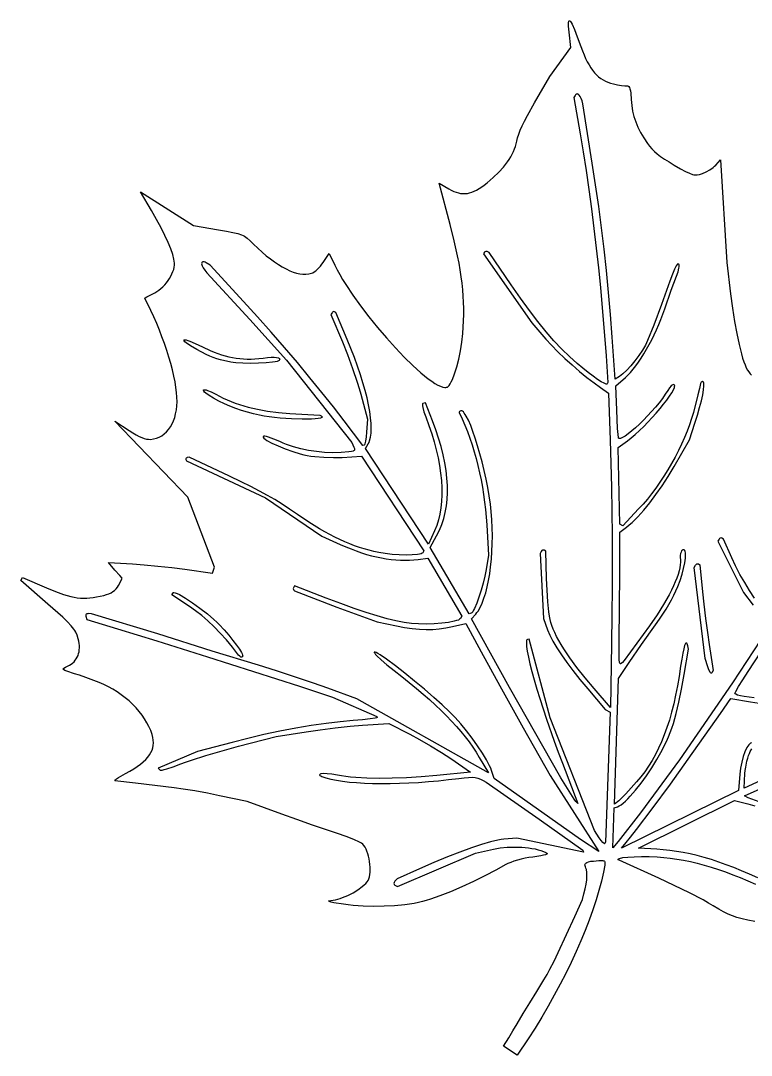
# Model space of a CAD drawing. Header units: millimetres. Extents: x 0.4 to 11.6, y 0.5 to 5.4.
# Drawn here: x 4.739 to 6.447, y 2.946 to 5.367 of the extents above; entities that cross this region are included whole.
import ezdxf

# ---------------------------------------------------------------- set-up
doc = ezdxf.new("R2010")
doc.units = ezdxf.units.MM
doc.header["$MEASUREMENT"] = 0

msp = doc.modelspace()

# ---------------------------------------------------------------- linework, layer by layer
at = {"flags": 128}
for points in [[(4.983522, 3.605369), (4.993658, 3.611058), (5.002881, 3.61663), (5.011208, 3.622112), (5.018656, 3.627529), (5.025243, 3.632906), (5.030988, 3.63827), (5.035906, 3.643645), (5.040016, 3.649058), (5.043334, 3.654534), (5.04588, 3.660099), (5.047669, 3.665779), (5.04872, 3.671598), (5.049051, 3.677583), (5.048677, 3.68376), (5.047618, 3.690153), (5.04589, 3.696789), (5.042668, 3.706059), (5.038668, 3.715287), (5.033927, 3.724434), (5.028486, 3.733463), (5.022382, 3.742335), (5.015654, 3.751012), (5.00834, 3.759456), (5.00048, 3.767629), (4.992112, 3.775492), (4.983274, 3.783007), (4.974006, 3.790137), (4.964346, 3.796843), (4.954332, 3.803086), (4.944003, 3.808829), (4.933399, 3.814033), (4.922556, 3.818661), (4.890922, 3.830491), (4.87618, 3.835591), (4.864687, 3.839247), (4.846691, 3.844813), (4.841567, 3.846862), (4.838811, 3.848652), (4.838268, 3.849503), (4.838257, 3.850353), (4.838755, 3.851225), (4.839742, 3.852139), (4.843105, 3.85418), (4.848182, 3.85665), (4.852498, 3.858889), (4.856466, 3.861415), (4.860079, 3.864216), (4.863336, 3.867282), (4.86623, 3.870602), (4.868759, 3.874166), (4.870919, 3.877964), (4.872704, 3.881984), (4.874112, 3.886217), (4.875137, 3.890651), (4.875777, 3.895276), (4.876026, 3.900082), (4.875881, 3.905058), (4.875338, 3.910193), (4.874392, 3.915477), (4.87304, 3.9209), (4.870437, 3.929175), (4.867297, 3.936555), (4.865331, 3.940134), (4.862995, 3.943757), (4.856905, 3.951499), (4.848402, 3.960496), (4.836861, 3.971467), (4.802162, 4.002199), (4.738672, 4.057454), (4.742635, 4.064318), (4.798927, 4.039946), (4.820173, 4.031152), (4.838836, 4.024417), (4.847401, 4.021795), (4.855564, 4.019656), (4.863405, 4.01799), (4.871005, 4.016785), (4.878445, 4.016032), (4.885807, 4.01572), (4.893171, 4.015838), (4.900619, 4.016376), (4.90823, 4.017324), (4.916087, 4.01867), (4.932861, 4.022516), (4.939355, 4.024386), (4.945059, 4.026435), (4.950059, 4.028717), (4.95444, 4.031291), (4.958288, 4.034212), (4.961687, 4.037539), (4.964723, 4.041327), (4.967481, 4.045634), (4.973902, 4.057587), (4.975584, 4.061402), (4.97588, 4.063016), (4.970493, 4.068839), (4.959203, 4.081741), (4.94371, 4.099683), (5.000316, 4.096266), (5.027445, 4.094213), (5.059466, 4.091153), (5.09238, 4.087496), (5.122189, 4.083659), (5.187457, 4.074469), (5.191603, 4.088048), (5.1293, 4.252519), (4.958553, 4.429644), (4.992021, 4.408089), (5.000871, 4.402535), (5.008697, 4.397952), (5.015648, 4.394281), (5.021871, 4.391461), (5.027512, 4.389432), (5.03272, 4.388134), (5.037641, 4.387507), (5.042422, 4.387491), (5.049526, 4.388347), (5.0563, 4.390072), (5.062721, 4.39263), (5.068768, 4.395988), (5.074419, 4.400108), (5.079652, 4.404957), (5.084444, 4.410499), (5.088774, 4.4167), (5.09262, 4.423524), (5.095959, 4.430936), (5.09877, 4.438901), (5.10103, 4.447384), (5.102719, 4.45635), (5.103812, 4.465763), (5.10429, 4.47559), (5.104129, 4.485795), (5.103279, 4.496803), (5.101738, 4.508821), (5.099543, 4.52173), (5.096734, 4.535414), (5.093348, 4.549753), (5.089423, 4.564631), (5.084998, 4.57993), (5.080111, 4.595533), (5.0748, 4.61132), (5.069103, 4.627176), (5.063059, 4.642981), (5.056706, 4.658619), (5.050083, 4.673972), (5.043226, 4.688922), (5.036175, 4.703351), (5.028968, 4.717142), (5.029151, 4.717712), (5.03009, 4.718579), (5.033935, 4.72103), (5.039901, 4.724152), (5.047382, 4.727601), (5.052332, 4.730046), (5.057231, 4.733023), (5.062038, 4.736476), (5.066715, 4.74035), (5.071222, 4.74459), (5.075521, 4.749142), (5.079572, 4.753948), (5.083337, 4.758956), (5.086775, 4.764108), (5.089848, 4.769351), (5.092516, 4.774628), (5.094742, 4.779884), (5.096484, 4.785066), (5.097705, 4.790116), (5.098365, 4.79498), (5.098424, 4.799602), (5.097979, 4.80404), (5.09712, 4.808972), (5.094184, 4.820267), (5.08966, 4.833383), (5.083594, 4.848217), (5.076032, 4.864666), (5.067017, 4.882625), (5.056595, 4.901992), (5.044811, 4.922664), (5.019171, 4.966509), (5.142899, 4.887969), (5.201156, 4.877784), (5.220342, 4.874389), (5.235081, 4.871541), (5.246316, 4.868858), (5.254988, 4.865955), (5.258656, 4.864302), (5.262037, 4.86245), (5.268404, 4.857958), (5.275031, 4.852096), (5.282859, 4.844481), (5.293097, 4.834658), (5.30317, 4.825539), (5.313064, 4.817131), (5.322764, 4.809442), (5.332254, 4.802478), (5.34152, 4.796249), (5.350546, 4.790761), (5.359317, 4.786022), (5.367819, 4.782039), (5.376037, 4.778821), (5.383954, 4.776374), (5.391557, 4.774707), (5.398831, 4.773827), (5.405759, 4.773741), (5.412328, 4.774457), (5.418522, 4.775983), (5.421604, 4.77731), (5.425023, 4.779369), (5.428666, 4.782058), (5.432421, 4.785274), (5.436175, 4.788914), (5.439816, 4.792874), (5.44323, 4.797054), (5.446307, 4.801348), (5.460184, 4.822234), (5.473112, 4.795159), (5.478557, 4.784292), (5.484696, 4.773003), (5.491477, 4.761349), (5.498851, 4.749383), (5.515169, 4.724739), (5.533242, 4.699507), (5.55266, 4.674129), (5.573014, 4.649043), (5.593895, 4.624687), (5.614895, 4.601501), (5.635604, 4.579924), (5.655612, 4.560394), (5.674513, 4.543351), (5.683419, 4.535899), (5.691895, 4.529234), (5.699889, 4.523409), (5.70735, 4.518481), (5.714228, 4.514503), (5.72047, 4.511531), (5.726026, 4.50962), (5.730845, 4.508824), (5.732962, 4.508862), (5.734876, 4.509199), (5.736579, 4.509842), (5.738066, 4.510798), (5.740586, 4.513373), (5.743163, 4.51702), (5.745774, 4.521659), (5.748397, 4.527207), (5.753588, 4.54071), (5.758557, 4.556882), (5.763123, 4.575075), (5.767108, 4.594642), (5.770332, 4.614935), (5.772615, 4.635307), (5.773726, 4.650059), (5.774479, 4.664655), (5.774865, 4.679161), (5.774877, 4.693644), (5.774507, 4.70817), (5.773746, 4.722806), (5.772588, 4.737619), (5.771025, 4.752674), (5.769049, 4.768038), (5.766652, 4.783778), (5.763826, 4.799959), (5.760564, 4.81665), (5.7527, 4.851823), (5.742999, 4.889829), (5.716972, 4.986678), (5.739928, 4.973419), (5.745706, 4.970285), (5.751322, 4.967665), (5.756807, 4.965563), (5.762189, 4.963985), (5.767497, 4.962935), (5.772761, 4.962417), (5.778009, 4.962437), (5.783271, 4.962998), (5.788576, 4.964105), (5.793953, 4.965763), (5.799431, 4.967977), (5.80504, 4.970751), (5.810808, 4.974089), (5.816764, 4.977997), (5.822939, 4.982479), (5.829361, 4.987539), (5.843873, 4.999996), (5.856639, 5.012265), (5.867703, 5.024406), (5.872611, 5.030448), (5.877109, 5.036481), (5.881203, 5.042513), (5.884899, 5.048551), (5.888202, 5.054603), (5.891118, 5.060676), (5.893651, 5.066779), (5.895808, 5.072919), (5.897593, 5.079103), (5.899013, 5.085339), (5.900866, 5.093102), (5.90351, 5.101493), (5.907024, 5.110683), (5.911488, 5.120844), (5.916981, 5.132147), (5.923584, 5.144765), (5.940435, 5.17463), (5.97637, 5.23617), (6.025203, 5.30408), (6.021333, 5.34008), (6.020152, 5.354084), (6.020018, 5.359181), (6.020196, 5.363001), (6.02069, 5.365534), (6.021507, 5.366775), (6.022039, 5.366909), (6.022653, 5.366716), (6.024133, 5.365352), (6.025953, 5.362673), (6.028118, 5.358675), (6.033506, 5.34669), (6.040344, 5.329341), (6.048677, 5.306573), (6.05238, 5.296599), (6.056129, 5.287332), (6.059945, 5.278751), (6.063846, 5.270831), (6.067854, 5.26355), (6.071987, 5.256885), (6.076268, 5.250812), (6.080714, 5.245309), (6.085348, 5.240352), (6.090188, 5.235917), (6.095254, 5.231983), (6.100568, 5.228525), (6.106148, 5.225521), (6.112015, 5.222947), (6.11819, 5.220781), (6.124692, 5.218999), (6.134715, 5.216856), (6.144149, 5.215298), (6.151934, 5.214472), (6.157008, 5.214525), (6.158977, 5.214338), (6.160721, 5.213094), (6.162245, 5.210779), (6.163553, 5.207375), (6.16465, 5.202867), (6.165542, 5.197239), (6.166729, 5.182557), (6.167842, 5.168698), (6.169884, 5.155406), (6.172906, 5.142543), (6.176957, 5.129971), (6.18209, 5.11755), (6.188355, 5.105143), (6.195803, 5.092611), (6.204485, 5.079816), (6.209584, 5.073114), (6.21495, 5.066938), (6.220844, 5.06108), (6.227525, 5.05533), (6.235255, 5.049478), (6.244293, 5.043315), (6.2549, 5.036632), (6.267336, 5.029218), (6.282085, 5.020663), (6.293567, 5.01427), (6.302486, 5.009829), (6.309544, 5.007133), (6.312595, 5.006372), (6.315444, 5.00597), (6.320888, 5.006132), (6.32658, 5.007409), (6.333222, 5.009593), (6.341917, 5.013298), (6.350653, 5.018171), (6.358414, 5.023578), (6.361611, 5.026284), (6.364184, 5.028886), (6.374938, 5.041123), (6.390267, 4.800845), (6.398958, 4.728136), (6.40333, 4.694639), (6.408133, 4.663445), (6.413283, 4.634924), (6.418693, 4.609449), (6.424277, 4.587388), (6.427108, 4.577755), (6.429951, 4.569115), (6.432794, 4.561515), (6.435627, 4.555), (6.438439, 4.549618), (6.44122, 4.545414), (6.444731, 4.540998), (6.44778, 4.537623)], [(6.485207, 3.942218), (6.403427, 3.817618), (6.279544, 3.637515), (6.188191, 3.513533), (6.135798, 3.446503), (6.123285, 3.43172), (6.126948, 3.5251), (6.134301, 3.527841), (6.138247, 3.529723), (6.142691, 3.532579), (6.147578, 3.536346), (6.152853, 3.540958), (6.158463, 3.546351), (6.164354, 3.552458), (6.176758, 3.566558), (6.189631, 3.582739), (6.202539, 3.600479), (6.215048, 3.619258), (6.226723, 3.638557), (6.23865, 3.660232), (6.243937, 3.670624), (6.248826, 3.680881), (6.253355, 3.691123), (6.257563, 3.701474), (6.261489, 3.712053), (6.265172, 3.722983), (6.268651, 3.734385), (6.271965, 3.74638), (6.278254, 3.772637), (6.28435, 3.802724), (6.290565, 3.837614), (6.30063, 3.896974), (6.298961, 3.904047), (6.29732, 3.909041), (6.296439, 3.910342), (6.29552, 3.91085), (6.294564, 3.91057), (6.293572, 3.909505), (6.291487, 3.905039), (6.289278, 3.897482), (6.286954, 3.886867), (6.284527, 3.873225), (6.282009, 3.856588), (6.278453, 3.833025), (6.274587, 3.810549), (6.270394, 3.789116), (6.265858, 3.768685), (6.260964, 3.749211), (6.255693, 3.730652), (6.25003, 3.712964), (6.243958, 3.696104), (6.237461, 3.68003), (6.230523, 3.664698), (6.223126, 3.650064), (6.215255, 3.636087), (6.206893, 3.622722), (6.198023, 3.609927), (6.18863, 3.597658), (6.178696, 3.585872), (6.153605, 3.558353), (6.143689, 3.548086), (6.137334, 3.542063), (6.127343, 3.533768), (6.136542, 3.828076), (6.162004, 3.865738), (6.190592, 3.907155), (6.223567, 3.953843), (6.232468, 3.966528), (6.240602, 3.978644), (6.248004, 3.990253), (6.254713, 4.001418), (6.260763, 4.012203), (6.266192, 4.022669), (6.271037, 4.032881), (6.275333, 4.042901), (6.280729, 4.057295), (6.285309, 4.071668), (6.288981, 4.085505), (6.291654, 4.098291), (6.293237, 4.109511), (6.293637, 4.118649), (6.293366, 4.122277), (6.292765, 4.125191), (6.291823, 4.127327), (6.290528, 4.128621), (6.289395, 4.129104), (6.2883, 4.129238), (6.287251, 4.129042), (6.286256, 4.128537), (6.28446, 4.126676), (6.282975, 4.123813), (6.281862, 4.120107), (6.281184, 4.115714), (6.281004, 4.110794), (6.281383, 4.105503), (6.281695, 4.099959), (6.281324, 4.093779), (6.28028, 4.086983), (6.278572, 4.079589), (6.276209, 4.071616), (6.2732, 4.063084), (6.269553, 4.054012), (6.265278, 4.044419), (6.260383, 4.034325), (6.254878, 4.023747), (6.242072, 4.001222), (6.226931, 3.976995), (6.209525, 3.951221), (6.150167, 3.870205), (6.145915, 3.865544), (6.142733, 3.862827), (6.141501, 3.862377), (6.140485, 3.862628), (6.13967, 3.863653), (6.139037, 3.865521), (6.138252, 3.872079), (6.137995, 3.882874), (6.138523, 3.919472), (6.139443, 3.992003), (6.139867, 4.076773), (6.139939, 4.17026), (6.155622, 4.182221), (6.161882, 4.187248), (6.168344, 4.192922), (6.174983, 4.199214), (6.181777, 4.206094), (6.195732, 4.221499), (6.210023, 4.2389), (6.224462, 4.258057), (6.238862, 4.278732), (6.253034, 4.300687), (6.266793, 4.323683), (6.302964, 4.386529), (6.315486, 4.424979), (6.321421, 4.44396), (6.326464, 4.461636), (6.330552, 4.477682), (6.333621, 4.491776), (6.335609, 4.503594), (6.336453, 4.512813), (6.336426, 4.516347), (6.33609, 4.519111), (6.335435, 4.521063), (6.334455, 4.522163), (6.333394, 4.522548), (6.332354, 4.522494), (6.331359, 4.522028), (6.330433, 4.521177), (6.328883, 4.518437), (6.327896, 4.514496), (6.326161, 4.506143), (6.322561, 4.491221), (6.311868, 4.450115), (6.307736, 4.435995), (6.30287, 4.421492), (6.297316, 4.406687), (6.291121, 4.391663), (6.284332, 4.376504), (6.276997, 4.361293), (6.269162, 4.346112), (6.260874, 4.331044), (6.25218, 4.316172), (6.243128, 4.30158), (6.233765, 4.287349), (6.224137, 4.273564), (6.214292, 4.260307), (6.204276, 4.247661), (6.194137, 4.235709), (6.183922, 4.224534), (6.146739, 4.185457), (6.140255, 4.189343), (6.136192, 4.368168), (6.157819, 4.383961), (6.166656, 4.390821), (6.176033, 4.398834), (6.185777, 4.407793), (6.195713, 4.417488), (6.20567, 4.42771), (6.215473, 4.438252), (6.224949, 4.448904), (6.233926, 4.459458), (6.242229, 4.469705), (6.249685, 4.479436), (6.256122, 4.488444), (6.261366, 4.49652), (6.265243, 4.503454), (6.267581, 4.509038), (6.268118, 4.511259), (6.268205, 4.513064), (6.267821, 4.514428), (6.266944, 4.515324), (6.26566, 4.515609), (6.264081, 4.515214), (6.262268, 4.514195), (6.260284, 4.512608), (6.256047, 4.507953), (6.251866, 4.501696), (6.2463, 4.492807), (6.239553, 4.483264), (6.231829, 4.473266), (6.223335, 4.463008), (6.214279, 4.452689), (6.204865, 4.442505), (6.195301, 4.432654), (6.185793, 4.423332), (6.176547, 4.414736), (6.16777, 4.407065), (6.159667, 4.400514), (6.152445, 4.395282), (6.146311, 4.391565), (6.141471, 4.38956), (6.139601, 4.389262), (6.138131, 4.389465), (6.137088, 4.390195), (6.136498, 4.391477), (6.135698, 4.398686), (6.134695, 4.413149), (6.13259, 4.45544), (6.130271, 4.512415), (6.152874, 4.532092), (6.158735, 4.537593), (6.164764, 4.544014), (6.170922, 4.551288), (6.17717, 4.559346), (6.183468, 4.568121), (6.189779, 4.577545), (6.196062, 4.58755), (6.20228, 4.598068), (6.208393, 4.609032), (6.214363, 4.620373), (6.220149, 4.632024), (6.225714, 4.643918), (6.231019, 4.655985), (6.236024, 4.668159), (6.240691, 4.680371), (6.24498, 4.692554), (6.260156, 4.736194), (6.272398, 4.76908), (6.275959, 4.779096), (6.27815, 4.787717), (6.278676, 4.791217), (6.278795, 4.794024), (6.278484, 4.796023), (6.277721, 4.797098), (6.276792, 4.797547), (6.275888, 4.797707), (6.274958, 4.797459), (6.27395, 4.796684), (6.271494, 4.793074), (6.268107, 4.785922), (6.263377, 4.774272), (6.256893, 4.75717), (6.237009, 4.702786), (6.219076, 4.654635), (6.204923, 4.618656), (6.199646, 4.607827), (6.192598, 4.595931), (6.184239, 4.58355), (6.175028, 4.571269), (6.165425, 4.559671), (6.155891, 4.549339), (6.146883, 4.540856), (6.142721, 4.537491), (6.138863, 4.534806), (6.128982, 4.528591), (6.121926, 4.626402), (6.117851, 4.679414), (6.113353, 4.73123), (6.108397, 4.782152), (6.102949, 4.832482), (6.096975, 4.882522), (6.09044, 4.932574), (6.08331, 4.982942), (6.07555, 5.033925), (6.053266, 5.172789), (6.051762, 5.179161), (6.049794, 5.184677), (6.047488, 5.189202), (6.044969, 5.1926), (6.042363, 5.194736), (6.041066, 5.195289), (6.039795, 5.195475), (6.038564, 5.195278), (6.03739, 5.194681), (6.036288, 5.193666), (6.035275, 5.192218), (6.032386, 5.187215), (6.047066, 5.101957), (6.054072, 5.059864), (6.060837, 5.01641), (6.067325, 4.971871), (6.073499, 4.926526), (6.079322, 4.88065), (6.084759, 4.834523), (6.089772, 4.78842), (6.094325, 4.74262), (6.10775, 4.58294), (6.112001, 4.520192), (6.110475, 4.517549), (6.10961, 4.516931), (6.108102, 4.516903), (6.105988, 4.517442), (6.103305, 4.518523), (6.096376, 4.522215), (6.087606, 4.527782), (6.077286, 4.535029), (6.065708, 4.543761), (6.053161, 4.553783), (6.039938, 4.564899), (6.021876, 4.581168), (6.003925, 4.598815), (5.985848, 4.61812), (5.967411, 4.639364), (5.948379, 4.662827), (5.928517, 4.68879), (5.90759, 4.717533), (5.885363, 4.749336), (5.83393, 4.824232), (5.829763, 4.826638), (5.827964, 4.827259), (5.826147, 4.827171), (5.824522, 4.826425), (5.823303, 4.825073), (5.82101, 4.821102), (5.933986, 4.659668), (5.967133, 4.62175), (5.980141, 4.607536), (5.994999, 4.59245), (6.011209, 4.576935), (6.028269, 4.561435), (6.04568, 4.546393), (6.062941, 4.532251), (6.079552, 4.519453), (6.095013, 4.508442), (6.113557, 4.495883), (6.117464, 4.385629), (6.119188, 4.33113), (6.120516, 4.275925), (6.12145, 4.219649), (6.121993, 4.161937), (6.122146, 4.102426), (6.121912, 4.040752), (6.121292, 3.976551), (6.12029, 3.909458), (6.1177, 3.76041), (6.079619, 3.804359), (6.058443, 3.829504), (6.039512, 3.853454), (6.022891, 3.876105), (6.008646, 3.897352), (6.002435, 3.907418), (5.996842, 3.917094), (5.991876, 3.926368), (5.987546, 3.935227), (5.983858, 3.943657), (5.980822, 3.951647), (5.978446, 3.959182), (5.976738, 3.966251), (5.975417, 3.973937), (5.974107, 3.98363), (5.971661, 4.007468), (5.969671, 4.034624), (5.968412, 4.061959), (5.966466, 4.125903), (5.962675, 4.128092), (5.960982, 4.128558), (5.959173, 4.128209), (5.957466, 4.127133), (5.956077, 4.125418), (5.95327, 4.120556), (5.961251, 3.967965), (5.970889, 3.94219), (5.976365, 3.92926), (5.98356, 3.915191), (5.992513, 3.899928), (6.003259, 3.883416), (6.015837, 3.8656), (6.030282, 3.846427), (6.046633, 3.825841), (6.064926, 3.803788), (6.105761, 3.755479), (6.116953, 3.748841), (6.106516, 3.445022), (6.10456, 3.441635), (6.103944, 3.441303), (6.102937, 3.441668), (6.099962, 3.444262), (6.09606, 3.448968), (6.091654, 3.455335), (6.080702, 3.472423), (5.97673, 3.736056), (5.928052, 3.920071), (5.923852, 3.918946), (5.92274, 3.918188), (5.921943, 3.916613), (5.921455, 3.91425), (5.921265, 3.911127), (5.921755, 3.902714), (5.923349, 3.891599), (5.925983, 3.878008), (5.929595, 3.862167), (5.934119, 3.8443), (5.939494, 3.824634), (5.945654, 3.803392), (5.952538, 3.780802), (5.968218, 3.732477), (5.986026, 3.68146), (5.99557, 3.655506), (6.005454, 3.629556), (6.041782, 3.535881), (6.037371, 3.540051), (6.033211, 3.545713), (6.025147, 3.558046), (6.001954, 3.595452), (5.881817, 3.807182), (5.792685, 3.967681), (5.802843, 3.978811), (5.805554, 3.98204), (5.808186, 3.985693), (5.813205, 3.994209), (5.817882, 4.004241), (5.822198, 4.015668), (5.826136, 4.028373), (5.829677, 4.042235), (5.832803, 4.057135), (5.835497, 4.072954), (5.837739, 4.089573), (5.839512, 4.106872), (5.840798, 4.124733), (5.841578, 4.143035), (5.841834, 4.16166), (5.841549, 4.180488), (5.840703, 4.199401), (5.83928, 4.218278), (5.837295, 4.236135), (5.834553, 4.255012), (5.831145, 4.2746), (5.827164, 4.294594), (5.822703, 4.314684), (5.817854, 4.334563), (5.81271, 4.353924), (5.807363, 4.372459), (5.801905, 4.38986), (5.796429, 4.40582), (5.791028, 4.420031), (5.785795, 4.432185), (5.78082, 4.441975), (5.778459, 4.445887), (5.776198, 4.449092), (5.774048, 4.451553), (5.772021, 4.453231), (5.770127, 4.454086), (5.76838, 4.454082), (5.766473, 4.45334), (5.765097, 4.452343), (5.764379, 4.45122), (5.764449, 4.450104), (5.77112, 4.435509), (5.777444, 4.420634), (5.783419, 4.405488), (5.789043, 4.390076), (5.794314, 4.374406), (5.799231, 4.358486), (5.803792, 4.342323), (5.807995, 4.325924), (5.811839, 4.309296), (5.815321, 4.292446), (5.81844, 4.275383), (5.821193, 4.258112), (5.82358, 4.240642), (5.825599, 4.222979), (5.827247, 4.205131), (5.828523, 4.187105), (5.832763, 4.116636), (5.827268, 4.082858), (5.824313, 4.067714), (5.820275, 4.051239), (5.815497, 4.034435), (5.81032, 4.018305), (5.805083, 4.00385), (5.80013, 3.992072), (5.797866, 3.987501), (5.795801, 3.983974), (5.793977, 3.981618), (5.792437, 3.980558), (5.787646, 3.979274), (5.696154, 4.134363), (5.711455, 4.162049), (5.717897, 4.174841), (5.723397, 4.188193), (5.727956, 4.202101), (5.731575, 4.216558), (5.734252, 4.231558), (5.735988, 4.247095), (5.736785, 4.263164), (5.736641, 4.279757), (5.735556, 4.296869), (5.733533, 4.314494), (5.730569, 4.332625), (5.726667, 4.351258), (5.721825, 4.370386), (5.716044, 4.390002), (5.709325, 4.410101), (5.701667, 4.430676), (5.685043, 4.473247), (5.679526, 4.471685), (5.678661, 4.470752), (5.678326, 4.468686), (5.678494, 4.465616), (5.679138, 4.461673), (5.68175, 4.451694), (5.685953, 4.439795), (5.693331, 4.420149), (5.699912, 4.400721), (5.705694, 4.381551), (5.710672, 4.362677), (5.714845, 4.344141), (5.718209, 4.32598), (5.720761, 4.308236), (5.722498, 4.290946), (5.723417, 4.274151), (5.723514, 4.25789), (5.722788, 4.242202), (5.721233, 4.227127), (5.718849, 4.212705), (5.71563, 4.198975), (5.711575, 4.185976), (5.706681, 4.173748), (5.692423, 4.142019), (5.545145, 4.36588), (5.551617, 4.377131), (5.553258, 4.38036), (5.554677, 4.38395), (5.55686, 4.392183), (5.558177, 4.401769), (5.55864, 4.412646), (5.558264, 4.424752), (5.557059, 4.438026), (5.555039, 4.452405), (5.552216, 4.467829), (5.548602, 4.484235), (5.54421, 4.501561), (5.539053, 4.519746), (5.533143, 4.538728), (5.526492, 4.558444), (5.519113, 4.578834), (5.511018, 4.599836), (5.50222, 4.621387), (5.47596, 4.684002), (5.472582, 4.685953), (5.471078, 4.686378), (5.469482, 4.686095), (5.467984, 4.685177), (5.466775, 4.683698), (5.464347, 4.679493), (5.491168, 4.615615), (5.50283, 4.586179), (5.514755, 4.553252), (5.525544, 4.520857), (5.530075, 4.506116), (5.533798, 4.493016), (5.549606, 4.434294), (5.547443, 4.404616), (5.546337, 4.393021), (5.544927, 4.38339), (5.543392, 4.376728), (5.542635, 4.374823), (5.541915, 4.374036), (5.538551, 4.373134), (5.49524, 4.430448), (5.470042, 4.463269), (5.443312, 4.497091), (5.415215, 4.531716), (5.385918, 4.566944), (5.355588, 4.602579), (5.324391, 4.638421), (5.292495, 4.674275), (5.260064, 4.70994), (5.182084, 4.794763), (5.172573, 4.800254), (5.169929, 4.801605), (5.167664, 4.802408), (5.165776, 4.802701), (5.164262, 4.80252), (5.163119, 4.801904), (5.162344, 4.80089), (5.161935, 4.799514), (5.161889, 4.797815), (5.162876, 4.793592), (5.165282, 4.788521), (5.169086, 4.782899), (5.174266, 4.777025), (5.274343, 4.66783), (5.360259, 4.572897), (5.512982, 4.38013), (5.517798, 4.369224), (5.519008, 4.365961), (5.519271, 4.363379), (5.518974, 4.362312), (5.518353, 4.361379), (5.517378, 4.360567), (5.51602, 4.359864), (5.512038, 4.358735), (5.506172, 4.357894), (5.487855, 4.356687), (5.468366, 4.356305), (5.449089, 4.356983), (5.430145, 4.3587), (5.411654, 4.361432), (5.393737, 4.365161), (5.376514, 4.369863), (5.360107, 4.375517), (5.352246, 4.378695), (5.344635, 4.382102), (5.330538, 4.388246), (5.318568, 4.392539), (5.313776, 4.39387), (5.30999, 4.394592), (5.307369, 4.394655), (5.306545, 4.394425), (5.30607, 4.394013), (5.305858, 4.393231), (5.306044, 4.392333), (5.307539, 4.390222), (5.310413, 4.387742), (5.314525, 4.384952), (5.325894, 4.378691), (5.340516, 4.371928), (5.357256, 4.365152), (5.374983, 4.358852), (5.392564, 4.353516), (5.400946, 4.351363), (5.408867, 4.349635), (5.417024, 4.348273), (5.426429, 4.347107), (5.447645, 4.34543), (5.469841, 4.34475), (5.480471, 4.344829), (5.490343, 4.345211), (5.53583, 4.347832), (5.681824, 4.126547), (5.679246, 4.122082), (5.67781, 4.120821), (5.675139, 4.119735), (5.671356, 4.118822), (5.666583, 4.118084), (5.654554, 4.117125), (5.640025, 4.116854), (5.623973, 4.117266), (5.607372, 4.118356), (5.591199, 4.120121), (5.576426, 4.122555), (5.564938, 4.125047), (5.553529, 4.127885), (5.54217, 4.131084), (5.530833, 4.134656), (5.51949, 4.138614), (5.508112, 4.142973), (5.496672, 4.147745), (5.485139, 4.152943), (5.473487, 4.158581), (5.461686, 4.164673), (5.449708, 4.171231), (5.437524, 4.178268), (5.412428, 4.193836), (5.386168, 4.211482), (5.367294, 4.224412), (5.349843, 4.235885), (5.332958, 4.246382), (5.315779, 4.256389), (5.297449, 4.266388), (5.277109, 4.276862), (5.253903, 4.288296), (5.226972, 4.301172), (5.1324, 4.345915), (5.128363, 4.344834), (5.126866, 4.344162), (5.125773, 4.343133), (5.125188, 4.341887), (5.125214, 4.340564), (5.1261, 4.337376), (5.311455, 4.25029), (5.443052, 4.16079), (5.486052, 4.14155), (5.498773, 4.136036), (5.51129, 4.13097), (5.523609, 4.126352), (5.535736, 4.122179), (5.547678, 4.118451), (5.559439, 4.115166), (5.571025, 4.112324), (5.582443, 4.109924), (5.593699, 4.107964), (5.604797, 4.106442), (5.615744, 4.105359), (5.626546, 4.104713), (5.637208, 4.104503), (5.647736, 4.104727), (5.658137, 4.105385), (5.668415, 4.106475), (5.691184, 4.109386), (5.770191, 3.974135), (5.766876, 3.968079), (5.765232, 3.966413), (5.762244, 3.964812), (5.758042, 3.963291), (5.752759, 3.961861), (5.739474, 3.959332), (5.72344, 3.957328), (5.705708, 3.955956), (5.687329, 3.955321), (5.669355, 3.955528), (5.652838, 3.956681), (5.635437, 3.959088), (5.61638, 3.962775), (5.59541, 3.96782), (5.572267, 3.974298), (5.546692, 3.982286), (5.518425, 3.991863), (5.487207, 4.003105), (5.45278, 4.016088), (5.379123, 4.044393), (5.376659, 4.040125), (5.376095, 4.038241), (5.376382, 4.036266), (5.377437, 4.034434), (5.379177, 4.03298), (5.478405, 3.995157), (5.572652, 3.96021), (5.617447, 3.951142), (5.636612, 3.947587), (5.654403, 3.944995), (5.671107, 3.943362), (5.687013, 3.942685), (5.702408, 3.94296), (5.71758, 3.944184), (5.732816, 3.946352), (5.748404, 3.94946), (5.779561, 3.956489), (5.815329, 3.89052), (5.859105, 3.811057), (5.914123, 3.712644), (5.977148, 3.600737), (6.090524, 3.422992), (6.047783, 3.450994), (5.845618, 3.594283), (5.839899, 3.612785), (5.838045, 3.61791), (5.835434, 3.623816), (5.828191, 3.637603), (5.818677, 3.65341), (5.807396, 3.670499), (5.794853, 3.688136), (5.781554, 3.705582), (5.768004, 3.722101), (5.754709, 3.736958), (5.741444, 3.750268), (5.724442, 3.766166), (5.704602, 3.783888), (5.682827, 3.802668), (5.660017, 3.821741), (5.637073, 3.840343), (5.614897, 3.857708), (5.594388, 3.873072), (5.579469, 3.883414), (5.574109, 3.886714), (5.570092, 3.888851), (5.56738, 3.889888), (5.565929, 3.889886), (5.565664, 3.889515), (5.565699, 3.888908), (5.56665, 3.887018), (5.568739, 3.884277), (5.571926, 3.880749), (5.581429, 3.871579), (5.594829, 3.860011), (5.611799, 3.846544), (5.630102, 3.832373), (5.647514, 3.818514), (5.664058, 3.804944), (5.679759, 3.791636), (5.694641, 3.778566), (5.708729, 3.76571), (5.722046, 3.753041), (5.734619, 3.740537), (5.74647, 3.72817), (5.757624, 3.715918), (5.768106, 3.703755), (5.77794, 3.691655), (5.78715, 3.679595), (5.795761, 3.66755), (5.803798, 3.655494), (5.811284, 3.643402), (5.832988, 3.60697), (5.524732, 3.780767), (5.457169, 3.805455), (5.423465, 3.817309), (5.381641, 3.831334), (5.337021, 3.845777), (5.294928, 3.858884), (5.186785, 3.892273), (5.059734, 3.932187), (4.904167, 3.979183), (4.897782, 3.979749), (4.89536, 3.979561), (4.893459, 3.979063), (4.892083, 3.978255), (4.891238, 3.97714), (4.890928, 3.97572), (4.891159, 3.973996), (4.8932, 3.966376), (4.965192, 3.944498), (5.056712, 3.916243), (5.175654, 3.879034), (5.391098, 3.810055), (5.468073, 3.784662), (5.571292, 3.739063), (5.57201, 3.736385), (5.571004, 3.735762), (5.567843, 3.735019), (5.555969, 3.733279), (5.538211, 3.731389), (5.516394, 3.729572), (5.485812, 3.726793), (5.452866, 3.722809), (5.418054, 3.717708), (5.381873, 3.71158), (5.344822, 3.704515), (5.307397, 3.696603), (5.270096, 3.687933), (5.233417, 3.678595), (5.151959, 3.656899), (5.0604, 3.61838), (5.064195, 3.6141), (5.064818, 3.613759), (5.065886, 3.613613), (5.069261, 3.613877), (5.074115, 3.614835), (5.080248, 3.616431), (5.095539, 3.621305), (5.113516, 3.628043), (5.12447, 3.632175), (5.138188, 3.636944), (5.171711, 3.647711), (5.209681, 3.658985), (5.247696, 3.66941), (5.336351, 3.692555), (5.406571, 3.70355), (5.438686, 3.708151), (5.474217, 3.712551), (5.508844, 3.716251), (5.538246, 3.718752), (5.599699, 3.72296), (5.648867, 3.697883), (5.671613, 3.685623), (5.697198, 3.67078), (5.72249, 3.655225), (5.744355, 3.640832), (5.790676, 3.608858), (5.711647, 3.601185), (5.675384, 3.598059), (5.640613, 3.595848), (5.607618, 3.594552), (5.576685, 3.594169), (5.548098, 3.5947), (5.522143, 3.596144), (5.510241, 3.597208), (5.499104, 3.598499), (5.488767, 3.600018), (5.479267, 3.601765), (5.46639, 3.604019), (5.455412, 3.605222), (5.446739, 3.605468), (5.440778, 3.60485), (5.438942, 3.604246), (5.437936, 3.60346), (5.437811, 3.602505), (5.438618, 3.601391), (5.440408, 3.600131), (5.443231, 3.598736), (5.452182, 3.595587), (5.463813, 3.592541), (5.476949, 3.589887), (5.491492, 3.587626), (5.50734, 3.585759), (5.524396, 3.584285), (5.54256, 3.583205), (5.561733, 3.58252), (5.581815, 3.58223), (5.602708, 3.582336), (5.624311, 3.582837), (5.646526, 3.583735), (5.669254, 3.58503), (5.692394, 3.586722), (5.715849, 3.588812), (5.739518, 3.591301), (5.763302, 3.594188), (5.775838, 3.595699), (5.7861, 3.596602), (5.794574, 3.596832), (5.801743, 3.596323), (5.808093, 3.595011), (5.814108, 3.59283), (5.820272, 3.589714), (5.82707, 3.585599), (5.951204, 3.499116), (6.053356, 3.426637), (6.054748, 3.421484), (5.89928, 3.454529), (5.868414, 3.452082), (5.862019, 3.451343), (5.854682, 3.450071), (5.83731, 3.445972), (5.816557, 3.439877), (5.792683, 3.431877), (5.765947, 3.422064), (5.73661, 3.410529), (5.704931, 3.397364), (5.671171, 3.38266), (5.619306, 3.359588), (5.613865, 3.353564), (5.612191, 3.350972), (5.611656, 3.348367), (5.611815, 3.347154), (5.612256, 3.346051), (5.612981, 3.345097), (5.613987, 3.344329), (5.619552, 3.341116), (5.802077, 3.419437), (5.844306, 3.428741), (5.852049, 3.430269), (5.860065, 3.431512), (5.876673, 3.433159), (5.893638, 3.433713), (5.910467, 3.433204), (5.926667, 3.431663), (5.934378, 3.430515), (5.941748, 3.42912), (5.948714, 3.427483), (5.955215, 3.425606), (5.96119, 3.423495), (5.966578, 3.421152), (5.968968, 3.419674), (5.969566, 3.418972), (5.969751, 3.418289), (5.969513, 3.417623), (5.968844, 3.416969), (5.966166, 3.415684), (5.961639, 3.414406), (5.955179, 3.413107), (5.936144, 3.410328), (5.927313, 3.409008), (5.918242, 3.407285), (5.90919, 3.405232), (5.900413, 3.402923), (5.892171, 3.400431), (5.884722, 3.397827), (5.878322, 3.395185), (5.873231, 3.392578), (5.849914, 3.379438), (5.824329, 3.366087), (5.797466, 3.352965), (5.770313, 3.340511), (5.743859, 3.329163), (5.719091, 3.319361), (5.696998, 3.311542), (5.687264, 3.308514), (5.678569, 3.306146), (5.668919, 3.303943), (5.658675, 3.301968), (5.636699, 3.29871), (5.613223, 3.296394), (5.588832, 3.295038), (5.56411, 3.294665), (5.539642, 3.295294), (5.51601, 3.296946), (5.504691, 3.298162), (5.4938, 3.299642), (5.471369, 3.303363), (5.464429, 3.304848), (5.460252, 3.30612), (5.459179, 3.306684), (5.458771, 3.307205), (5.459021, 3.307687), (5.459919, 3.308133), (5.463631, 3.308929), (5.469839, 3.309623), (5.474725, 3.310304), (5.480027, 3.311499), (5.485658, 3.31316), (5.491537, 3.315242), (5.503701, 3.320473), (5.515851, 3.326812), (5.527317, 3.33388), (5.537432, 3.341296), (5.541773, 3.345017), (5.545525, 3.348682), (5.548605, 3.352245), (5.550928, 3.355658), (5.552718, 3.359493), (5.554096, 3.363999), (5.555077, 3.369076), (5.555676, 3.374622), (5.555908, 3.380534), (5.555788, 3.386711), (5.55533, 3.393052), (5.55455, 3.399455), (5.553462, 3.405818), (5.552081, 3.41204), (5.550422, 3.418019), (5.5485, 3.423654), (5.54633, 3.428842), (5.543927, 3.433483), (5.541305, 3.437474), (5.53848, 3.440714), (5.535655, 3.442789), (5.531061, 3.445345), (5.517523, 3.451498), (5.499794, 3.458371), (5.479799, 3.465161), (5.454121, 3.473605), (5.420919, 3.484982), (5.384482, 3.497801), (5.349099, 3.510572), (5.268065, 3.540271), (5.203911, 3.553859), (5.175656, 3.559524), (5.146148, 3.564904), (5.118884, 3.569392), (5.09736, 3.572379), (5.006981, 3.583058), (4.958999, 3.588803), (4.960365, 3.591169), (4.962615, 3.593021), (4.967731, 3.596316), (4.983522, 3.605369)], [(5.150741, 4.597621), (5.135599, 4.606478), (5.12572, 4.613243), (5.122681, 4.615807), (5.12087, 4.617807), (5.120257, 4.619229), (5.12039, 4.619719), (5.120813, 4.62006), (5.122508, 4.620285), (5.125314, 4.61989), (5.1292, 4.618863), (5.134138, 4.617189), (5.147051, 4.611846), (5.163817, 4.603751), (5.181981, 4.595109), (5.190828, 4.591398), (5.199557, 4.588087), (5.208195, 4.585171), (5.216772, 4.582644), (5.225316, 4.580502), (5.233855, 4.578738), (5.242418, 4.577348), (5.251033, 4.576326), (5.259729, 4.575668), (5.268534, 4.575367), (5.277477, 4.575419), (5.286586, 4.575819), (5.29589, 4.576561), (5.305416, 4.577639), (5.315796, 4.578819), (5.324563, 4.57947), (5.331719, 4.579592), (5.337271, 4.579184), (5.341222, 4.578245), (5.342599, 4.577576), (5.343577, 4.576775), (5.344157, 4.57584), (5.34434, 4.574773), (5.344126, 4.573572), (5.343515, 4.572238), (5.341883, 4.571006), (5.338593, 4.569869), (5.333844, 4.568835), (5.327834, 4.567911), (5.312832, 4.566421), (5.295175, 4.565458), (5.276456, 4.565081), (5.258264, 4.565349), (5.242191, 4.566319), (5.235446, 4.567086), (5.229827, 4.568051), (5.206236, 4.573449), (5.197091, 4.576013), (5.188809, 4.578824), (5.180711, 4.582137), (5.172119, 4.586205), (5.150741, 4.597621)], [(5.189321, 4.483722), (5.179356, 4.489688), (5.171666, 4.495282), (5.168905, 4.49775), (5.166987, 4.499899), (5.166004, 4.501652), (5.16605, 4.502934), (5.167146, 4.503618), (5.169188, 4.503672), (5.172057, 4.503138), (5.175636, 4.502055), (5.184456, 4.498405), (5.194706, 4.493048), (5.203311, 4.488319), (5.212144, 4.483866), (5.221217, 4.479684), (5.230548, 4.475771), (5.24015, 4.472122), (5.250039, 4.468734), (5.260231, 4.465602), (5.270739, 4.462723), (5.281579, 4.460092), (5.292767, 4.457707), (5.316246, 4.453654), (5.341295, 4.450534), (5.368036, 4.448315), (5.438573, 4.443773), (5.441385, 4.44215), (5.442833, 4.441135), (5.44356, 4.440194), (5.443599, 4.439325), (5.442985, 4.438528), (5.441751, 4.437802), (5.43993, 4.437148), (5.434664, 4.436051), (5.427456, 4.435235), (5.418577, 4.434695), (5.39688, 4.434435), (5.371729, 4.435244), (5.345281, 4.437098), (5.332244, 4.438408), (5.31969, 4.439971), (5.307891, 4.441782), (5.297114, 4.443838), (5.282841, 4.447155), (5.26881, 4.450943), (5.255013, 4.455206), (5.241445, 4.459946), (5.228099, 4.465165), (5.214967, 4.470866), (5.202043, 4.477051), (5.189321, 4.483722)], [(6.454947, 4.016168), (6.443456, 4.03347), (6.431949, 4.052198), (6.420865, 4.071663), (6.410643, 4.091175), (6.401724, 4.110047), (6.382112, 4.15429), (6.378325, 4.156476), (6.376643, 4.156959), (6.374863, 4.156656), (6.373197, 4.155649), (6.371858, 4.154019), (6.369177, 4.149376), (6.42885, 4.028886), (6.451799, 3.999393)], [(6.345753, 3.855054), (6.339775, 3.874373), (6.313776, 4.08743), (6.316954, 4.092934), (6.318472, 4.094893), (6.320257, 4.096157), (6.322085, 4.09662), (6.323735, 4.096176), (6.327338, 4.093913), (6.333461, 4.03083), (6.336571, 4.001566), (6.340513, 3.968521), (6.34478, 3.935748), (6.348867, 3.907299), (6.358148, 3.846851), (6.354939, 3.841293), (6.354173, 3.840571), (6.353222, 3.840659), (6.352124, 3.841502), (6.350917, 3.843043), (6.348327, 3.847991), (6.345753, 3.855054)], [(5.248268, 3.882934), (5.2342, 3.900977), (5.219923, 3.918057), (5.20551, 3.934105), (5.191028, 3.949052), (5.176548, 3.96283), (5.162138, 3.975368), (5.14787, 3.986599), (5.133811, 3.996453), (5.092278, 4.023713), (5.095138, 4.028667), (5.095737, 4.02917), (5.096736, 4.029338), (5.099851, 4.028727), (5.104304, 4.026959), (5.109918, 4.024156), (5.123911, 4.015936), (5.140405, 4.00505), (5.157973, 3.992479), (5.175188, 3.979207), (5.190624, 3.966216), (5.197229, 3.960132), (5.202854, 3.954488), (5.214503, 3.941759), (5.225324, 3.929222), (5.235044, 3.917255), (5.243389, 3.906234), (5.250085, 3.896537), (5.254858, 3.888541), (5.256438, 3.885298), (5.257435, 3.882622), (5.257815, 3.880559), (5.257542, 3.879157), (5.256843, 3.878341), (5.255945, 3.877921), (5.254881, 3.877882), (5.253685, 3.878212), (5.251036, 3.87992), (5.248268, 3.882934)], [(6.453766, 3.782798), (6.430995, 3.785901), (6.422126, 3.787557), (6.415313, 3.789253), (6.410836, 3.790966), (6.409562, 3.791821), (6.408978, 3.792672), (6.409463, 3.794254), (6.41116, 3.797638), (6.41769, 3.808965), (6.427558, 3.82497), (6.439753, 3.84397), (6.471324, 3.892299)], [(6.447821, 3.677241), (6.445783, 3.676762), (6.443649, 3.675345), (6.441448, 3.67306), (6.439209, 3.669981), (6.43696, 3.66618), (6.432555, 3.656701), (6.428465, 3.645201), (6.424925, 3.632257), (6.42217, 3.618448), (6.420432, 3.604352), (6.41729, 3.565983), (6.143443, 3.431369), (6.154731, 3.444489), (6.164718, 3.456678), (6.178743, 3.474625), (6.215486, 3.523197), (6.258111, 3.581024), (6.29977, 3.638928), (6.375156, 3.745948), (6.399519, 3.780972), (6.445354, 3.773246), (6.465485, 3.770262)], [(6.487989, 3.597988), (6.430299, 3.571388), (6.432613, 3.605559), (6.433279, 3.612771), (6.43429, 3.620174), (6.437143, 3.634707), (6.438887, 3.641417), (6.440775, 3.647477), (6.442757, 3.652675), (6.444785, 3.656802), (6.448224, 3.663655)], [(6.525612, 3.517484), (6.44008, 3.54888), (6.431402, 3.553113), (6.597714, 3.627272)], [(6.462301, 3.361915), (6.443303, 3.37043), (6.424697, 3.378348), (6.406468, 3.385674), (6.3886, 3.392413), (6.371079, 3.398568), (6.353889, 3.404146), (6.337014, 3.409151), (6.320439, 3.413587), (6.30415, 3.417459), (6.28813, 3.420773), (6.272364, 3.423532), (6.256837, 3.425742), (6.241534, 3.427407), (6.22644, 3.428532), (6.183291, 3.430998), (6.408289, 3.542574), (6.439611, 3.534472), (6.455612, 3.529926)], [(5.868085, 2.96759), (5.880519, 2.987585), (5.889711, 3.003373), (5.899553, 3.020439), (5.913935, 3.044271), (5.929197, 3.069113), (5.945786, 3.095814), (5.962063, 3.122691), (5.969571, 3.135672), (5.976386, 3.148066), (5.985981, 3.166721), (5.995721, 3.186715), (6.015285, 3.229013), (6.034373, 3.271549), (6.052276, 3.310913), (6.055705, 3.323975), (6.058582, 3.33595), (6.060818, 3.346886), (6.062329, 3.356827), (6.063028, 3.365822), (6.062829, 3.373917), (6.061645, 3.381158), (6.060657, 3.384474), (6.059391, 3.387593), (6.058587, 3.389834), (6.058362, 3.39181), (6.058672, 3.39354), (6.059471, 3.395041), (6.060713, 3.396333), (6.062354, 3.397433), (6.066651, 3.399129), (6.072, 3.400273), (6.078039, 3.401012), (6.090738, 3.401849), (6.0962, 3.402101), (6.100237, 3.401948), (6.10176, 3.401623), (6.102974, 3.40108), (6.103895, 3.400282), (6.104538, 3.399189), (6.105055, 3.395965), (6.10465, 3.391098), (6.101576, 3.375201), (6.096753, 3.354179), (6.090955, 3.332367), (6.084215, 3.309839), (6.076566, 3.286667), (6.068041, 3.262923), (6.058672, 3.238682), (6.048492, 3.214014), (6.037534, 3.188993), (6.025831, 3.163692), (6.013414, 3.138182), (6.000317, 3.112537), (5.986573, 3.086828), (5.972214, 3.06113), (5.957273, 3.035514), (5.941782, 3.010053), (5.925775, 2.984819), (5.900114, 2.94643), (5.868085, 2.96759)], [(6.455611, 3.25936), (6.439348, 3.262637), (6.425672, 3.26576), (6.413868, 3.269001), (6.40322, 3.272633), (6.393011, 3.276929), (6.382525, 3.282159), (6.371047, 3.288596), (6.35786, 3.296513), (6.347421, 3.302634), (6.334401, 3.309828), (6.302697, 3.326377), (6.266904, 3.344052), (6.23118, 3.360745), (6.137947, 3.402975), (6.13621, 3.404108), (6.135892, 3.404657), (6.135923, 3.405193), (6.136984, 3.406223), (6.139292, 3.407187), (6.147242, 3.408889), (6.158965, 3.410228), (6.173649, 3.411137), (6.190483, 3.411546), (6.208657, 3.411386), (6.227361, 3.410588), (6.242527, 3.40941), (6.25787, 3.407715), (6.273393, 3.4055), (6.289099, 3.402766), (6.30499, 3.399512), (6.32107, 3.395736), (6.337341, 3.391437), (6.353806, 3.386616), (6.370468, 3.38127), (6.38733, 3.3754), (6.404395, 3.369004), (6.421665, 3.362081), (6.439143, 3.354631), (6.456833, 3.346652)]]:
    msp.add_lwpolyline(points, dxfattribs=at)

doc.saveas('drawing.dxf')
